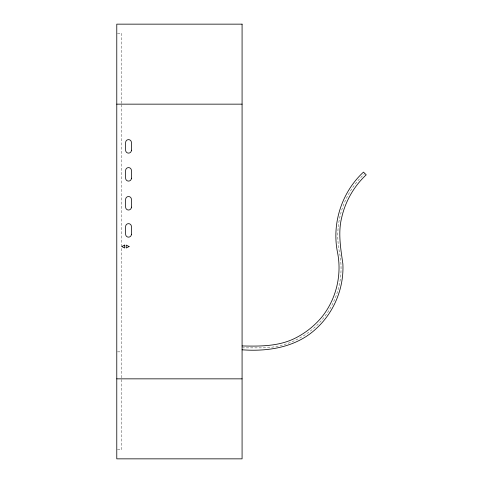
<?xml version="1.0" encoding="UTF-8"?>
<svg xmlns="http://www.w3.org/2000/svg" width="483" height="483" viewBox="0 0 483 483"><rect width="100%" height="100%" fill="white"/><g stroke="black" fill="none" stroke-linecap="round" stroke-linejoin="round"><path stroke-width="0.36" stroke-dasharray="2.42 1.81" d="M117.466 33.206L121.595 33.206L121.595 104.153M242.08 347.875L261.351 347.875A79.695 79.695 0 0 0 339.471 252.38A84.791 84.791 0 0 1 364.852 173.469M117.466 351.859L121.595 351.859M117.466 449.788L121.595 449.788L121.595 104.902"/><path stroke-width="0.72" d="M116.777 104.153L242.08 104.153M242.08 345.943C259.836 346.365 278.323 346.456 294.66 338.444C304.972 333.355 314.119 326.194 321.545 317.416C336.096 299.514 342.073 275.268 337.563 252.651C331.561 223.683 341.71 192.143 363.482 172.117L366.223 174.822C354.16 186.082 345.562 200.928 341.825 217C337.798 232.504 340.696 248.419 342.876 263.935C344.053 288.073 334.085 312.272 316.256 328.585C296.465 347.271 268.288 351.757 242.08 349.801M116.777 378.847L242.08 378.847M124.668 245.092L121.776 246.541L124.668 247.984L124.668 245.092M129.088 246.541L126.196 247.984L126.196 245.092L129.088 246.541M242.08 24.15L116.777 24.15L116.777 458.85L242.08 458.85L242.08 24.15M131.418 150.231L131.418 142.521A2.892 2.892 0 0 0 128.526 139.629A2.892 2.892 0 0 0 125.634 142.521L125.634 150.231A2.892 2.892 0 0 0 128.526 153.123A2.892 2.892 0 0 0 131.418 150.231M131.418 178.203L131.418 170.493A2.892 2.892 0 0 0 128.526 167.601A2.892 2.892 0 0 0 125.634 170.493L125.634 178.203A2.892 2.892 0 0 0 128.526 181.095A2.892 2.892 0 0 0 131.418 178.203M131.418 207.135L131.418 199.419A2.892 2.892 0 0 0 128.526 196.527A2.892 2.892 0 0 0 125.634 199.419L125.634 207.165A2.892 2.892 0 0 0 128.526 210.02A2.892 2.892 0 0 0 131.418 207.135M131.418 234.255L131.418 226.545A2.892 2.892 0 0 0 128.526 223.653A2.892 2.892 0 0 0 125.634 226.545L125.634 234.255A2.892 2.892 0 0 0 128.526 237.147A2.892 2.892 0 0 0 131.418 234.255"/></g></svg>
